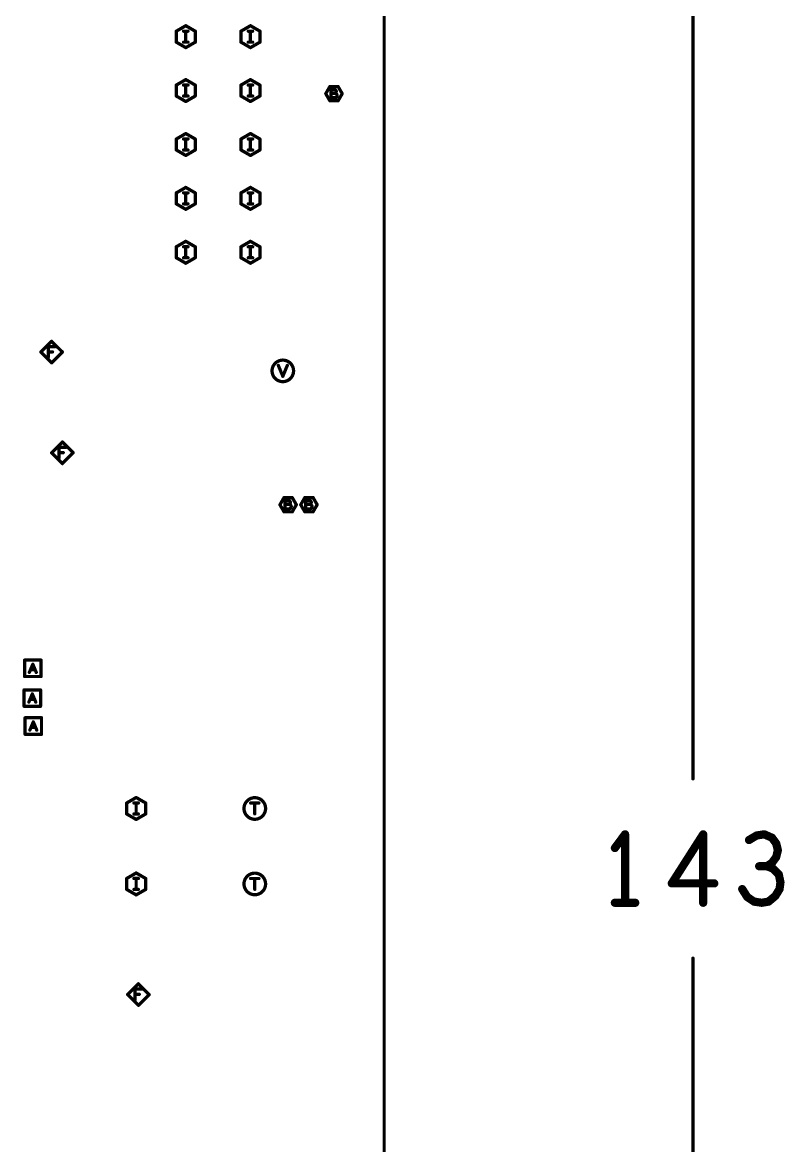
# Model space of a CAD drawing. Extents: x -14.2 to 19.9, y -5.2 to 16.9.
# Drawn here: x 3.867 to 5.259, y 1.986 to 4.037 of the extents above; entities that cross this region are included whole.
import ezdxf

# ---------------------------------------------------------------- set-up
doc = ezdxf.new("R2010")
doc.units = 0
doc.layers.get('0').update_dxf_attribs({"linetype": 'CONTINUOUS'})
doc.layers.add('FAB', color=2, linetype='CONTINUOUS')

# ---------------------------------------------------------------- blocks, each defined once
blk = doc.blocks.new('ROUND_1')
at = {"const_width": 0.003}
blk.add_lwpolyline([(-0.0015, 0, 1), (0.0015, 0, 1)], format="xyb", close=True, dxfattribs=at)
blk = doc.blocks.new('ROUND_105')
at = {"const_width": 0.0075}
blk.add_lwpolyline([(-0.00375, 0, 1), (0.00375, 0, 1)], format="xyb", close=True, dxfattribs=at)

msp = doc.modelspace()

# ---------------------------------------------------------------- linework, layer by layer
at = {"layer": 'FAB'}
for points, const_width in [([(4.5276, 0), (4.5276, 5.63)], 0.006), ([(5.0915, 2.6553), (5.0915, 5.63)], 0.006), ([(4.1481, 4.0206), (4.1654, 4.0306)], 0.006), ([(4.1481, 4.0006), (4.1481, 4.0206)], 0.006), ([(4.1614, 4.0206), (4.1694, 4.0206)], 0.006), ([(4.1654, 4.0306), (4.1827, 4.0206)], 0.006), ([(4.1654, 4.0206), (4.1654, 4.0006)], 0.006), ([(4.1827, 4.0206), (4.1827, 4.0006)], 0.006), ([(4.2662, 4.0206), (4.2835, 4.0306)], 0.006), ([(4.2662, 4.0006), (4.2662, 4.0206)], 0.006), ([(4.2795, 4.0206), (4.2875, 4.0206)], 0.006), ([(4.2835, 4.0306), (4.3008, 4.0206)], 0.006), ([(4.2835, 4.0206), (4.2835, 4.0006)], 0.006), ([(4.3008, 4.0206), (4.3008, 4.0006)], 0.006), ([(4.1654, 3.9906), (4.1481, 4.0006)], 0.006), ([(4.1614, 4.0006), (4.1694, 4.0006)], 0.006), ([(4.1827, 4.0006), (4.1654, 3.9906)], 0.006), ([(4.2835, 3.9906), (4.2662, 4.0006)], 0.006), ([(4.2795, 4.0006), (4.2875, 4.0006)], 0.006), ([(4.3008, 4.0006), (4.2835, 3.9906)], 0.006), ([(4.1481, 3.9222), (4.1654, 3.9322)], 0.006), ([(4.1481, 3.9022), (4.1481, 3.9222)], 0.006), ([(4.1614, 3.9222), (4.1694, 3.9222)], 0.006), ([(4.1654, 3.9322), (4.1827, 3.9222)], 0.006), ([(4.1654, 3.9222), (4.1654, 3.9022)], 0.006), ([(4.1827, 3.9222), (4.1827, 3.9022)], 0.006), ([(4.2662, 3.9222), (4.2835, 3.9322)], 0.006), ([(4.2662, 3.9022), (4.2662, 3.9222)], 0.006), ([(4.2795, 3.9222), (4.2875, 3.9222)], 0.006), ([(4.2835, 3.9322), (4.3008, 3.9222)], 0.006), ([(4.2835, 3.9222), (4.2835, 3.9022)], 0.006), ([(4.3008, 3.9222), (4.3008, 3.9022)], 0.006), ([(4.421, 3.9065), (4.4285, 3.9195)], 0.006), ([(4.4285, 3.9195), (4.4435, 3.9195)], 0.006), ([(4.4435, 3.9195), (4.451, 3.9065)], 0.006), ([(4.1654, 3.8922), (4.1481, 3.9022)], 0.006), ([(4.1614, 3.9022), (4.1694, 3.9022)], 0.006), ([(4.1827, 3.9022), (4.1654, 3.8922)], 0.006), ([(4.2835, 3.8922), (4.2662, 3.9022)], 0.006), ([(4.2795, 3.9022), (4.2875, 3.9022)], 0.006), ([(4.3008, 3.9022), (4.2835, 3.8922)], 0.006), ([(4.4285, 3.8935), (4.421, 3.9065)], 0.006), ([(4.437, 3.914), (4.4303, 3.914)], 0.006), ([(4.4303, 3.914), (4.4303, 3.899)], 0.006), ([(4.438, 3.907), (4.4303, 3.907)], 0.006), ([(4.4303, 3.899), (4.4385, 3.899)], 0.006), ([(4.4388, 3.9132), (4.437, 3.914)], 0.006), ([(4.438, 3.907), (4.439, 3.9077)], 0.006), ([(4.4397, 3.9065), (4.438, 3.907)], 0.006), ([(4.4385, 3.899), (4.4403, 3.9)], 0.006), ([(4.4397, 3.9122), (4.4388, 3.9132)], 0.006), ([(4.439, 3.9077), (4.4397, 3.909)], 0.006), ([(4.4403, 3.9108), (4.4397, 3.9122)], 0.006), ([(4.4397, 3.909), (4.4403, 3.9108)], 0.006), ([(4.4413, 3.905), (4.4397, 3.9065)], 0.006), ([(4.4403, 3.9), (4.4413, 3.9015)], 0.006), ([(4.4417, 3.9032), (4.4413, 3.905)], 0.006), ([(4.4413, 3.9015), (4.4417, 3.9032)], 0.006), ([(4.451, 3.9065), (4.4435, 3.8935)], 0.006), ([(4.4435, 3.8935), (4.4285, 3.8935)], 0.006), ([(4.1481, 3.8237), (4.1654, 3.8337)], 0.006), ([(4.1654, 3.8337), (4.1827, 3.8237)], 0.006), ([(4.2662, 3.8237), (4.2835, 3.8337)], 0.006), ([(4.2835, 3.8337), (4.3008, 3.8237)], 0.006), ([(4.1481, 3.8037), (4.1481, 3.8237)], 0.006), ([(4.1614, 3.8237), (4.1694, 3.8237)], 0.006), ([(4.1654, 3.8237), (4.1654, 3.8037)], 0.006), ([(4.1827, 3.8237), (4.1827, 3.8037)], 0.006), ([(4.2662, 3.8037), (4.2662, 3.8237)], 0.006), ([(4.2795, 3.8237), (4.2875, 3.8237)], 0.006), ([(4.2835, 3.8237), (4.2835, 3.8037)], 0.006), ([(4.3008, 3.8237), (4.3008, 3.8037)], 0.006), ([(4.1654, 3.7937), (4.1481, 3.8037)], 0.006), ([(4.1614, 3.8037), (4.1694, 3.8037)], 0.006), ([(4.1827, 3.8037), (4.1654, 3.7937)], 0.006), ([(4.2835, 3.7937), (4.2662, 3.8037)], 0.006), ([(4.2795, 3.8037), (4.2875, 3.8037)], 0.006), ([(4.3008, 3.8037), (4.2835, 3.7937)], 0.006), ([(4.1481, 3.7253), (4.1654, 3.7353)], 0.006), ([(4.1654, 3.7353), (4.1827, 3.7253)], 0.006), ([(4.2662, 3.7253), (4.2835, 3.7353)], 0.006), ([(4.2835, 3.7353), (4.3008, 3.7253)], 0.006), ([(4.1481, 3.7053), (4.1481, 3.7253)], 0.006), ([(4.1614, 3.7253), (4.1694, 3.7253)], 0.006), ([(4.1654, 3.7253), (4.1654, 3.7053)], 0.006), ([(4.1827, 3.7253), (4.1827, 3.7053)], 0.006), ([(4.2662, 3.7053), (4.2662, 3.7253)], 0.006), ([(4.2795, 3.7253), (4.2875, 3.7253)], 0.006), ([(4.2835, 3.7253), (4.2835, 3.7053)], 0.006), ([(4.3008, 3.7253), (4.3008, 3.7053)], 0.006), ([(4.1654, 3.6953), (4.1481, 3.7053)], 0.006), ([(4.1614, 3.7053), (4.1694, 3.7053)], 0.006), ([(4.1827, 3.7053), (4.1654, 3.6953)], 0.006), ([(4.2835, 3.6953), (4.2662, 3.7053)], 0.006), ([(4.2795, 3.7053), (4.2875, 3.7053)], 0.006), ([(4.3008, 3.7053), (4.2835, 3.6953)], 0.006), ([(4.1481, 3.6269), (4.1654, 3.6369)], 0.006), ([(4.1654, 3.6369), (4.1827, 3.6269)], 0.006), ([(4.2662, 3.6269), (4.2835, 3.6369)], 0.006), ([(4.2835, 3.6369), (4.3008, 3.6269)], 0.006), ([(4.1481, 3.6069), (4.1481, 3.6269)], 0.006), ([(4.1654, 3.5969), (4.1481, 3.6069)], 0.006), ([(4.1614, 3.6269), (4.1694, 3.6269)], 0.006), ([(4.1614, 3.6069), (4.1694, 3.6069)], 0.006), ([(4.1654, 3.6269), (4.1654, 3.6069)], 0.006), ([(4.1827, 3.6069), (4.1654, 3.5969)], 0.006), ([(4.1827, 3.6269), (4.1827, 3.6069)], 0.006), ([(4.2662, 3.6069), (4.2662, 3.6269)], 0.006), ([(4.2835, 3.5969), (4.2662, 3.6069)], 0.006), ([(4.2795, 3.6269), (4.2875, 3.6269)], 0.006), ([(4.2795, 3.6069), (4.2875, 3.6069)], 0.006), ([(4.2835, 3.6269), (4.2835, 3.6069)], 0.006), ([(4.3008, 3.6069), (4.2835, 3.5969)], 0.006), ([(4.3008, 3.6269), (4.3008, 3.6069)], 0.006), ([(3.9007, 3.4347), (3.9204, 3.4543)], 0.006), ([(3.9142, 3.4248), (3.9142, 3.4445)], 0.006), ([(3.9142, 3.4445), (3.9266, 3.4445)], 0.006), ([(3.9204, 3.4543), (3.9401, 3.4347)], 0.006), ([(3.9204, 3.415), (3.9007, 3.4347)], 0.006), ([(3.9221, 3.435), (3.9142, 3.435)], 0.006), ([(3.9401, 3.4347), (3.9204, 3.415)], 0.006), ([(4.3344, 3.4102), (4.3426, 3.3905)], 0.006), ([(4.3426, 3.3905), (4.3508, 3.4102)], 0.006), ([(3.9204, 3.2507), (3.9401, 3.2704)], 0.006), ([(3.9339, 3.2409), (3.9339, 3.2606)], 0.006), ([(3.9339, 3.2606), (3.9463, 3.2606)], 0.006), ([(3.9401, 3.2704), (3.9598, 3.2507)], 0.006), ([(3.9401, 3.231), (3.9204, 3.2507)], 0.006), ([(3.9417, 3.251), (3.9339, 3.251)], 0.006), ([(3.9598, 3.2507), (3.9401, 3.231)], 0.006), ([(4.3373, 3.1559), (4.3448, 3.1689)], 0.006), ([(4.3448, 3.1429), (4.3373, 3.1559)], 0.006), ([(4.3448, 3.1689), (4.3598, 3.1689)], 0.006), ([(4.3533, 3.1634), (4.3465, 3.1634)], 0.006), ([(4.3465, 3.1634), (4.3465, 3.1484)], 0.006), ([(4.3543, 3.1564), (4.3465, 3.1564)], 0.006), ([(4.3551, 3.1627), (4.3533, 3.1634)], 0.006), ([(4.3543, 3.1564), (4.3553, 3.1572)], 0.006), ([(4.356, 3.1559), (4.3543, 3.1564)], 0.006), ([(4.356, 3.1617), (4.3551, 3.1627)], 0.006), ([(4.3553, 3.1572), (4.356, 3.1584)], 0.006), ([(4.3566, 3.1602), (4.356, 3.1617)], 0.006), ([(4.356, 3.1584), (4.3566, 3.1602)], 0.006), ([(4.3575, 3.1544), (4.356, 3.1559)], 0.006), ([(4.3598, 3.1689), (4.3673, 3.1559)], 0.006), ([(4.3673, 3.1559), (4.3598, 3.1429)], 0.006), ([(4.3753, 3.1559), (4.3828, 3.1689)], 0.006), ([(4.3828, 3.1429), (4.3753, 3.1559)], 0.006), ([(4.3828, 3.1689), (4.3978, 3.1689)], 0.006), ([(4.3913, 3.1634), (4.3845, 3.1634)], 0.006), ([(4.3845, 3.1634), (4.3845, 3.1484)], 0.006), ([(4.3923, 3.1564), (4.3845, 3.1564)], 0.006), ([(4.3931, 3.1627), (4.3913, 3.1634)], 0.006), ([(4.3923, 3.1564), (4.3933, 3.1572)], 0.006), ([(4.394, 3.1559), (4.3923, 3.1564)], 0.006), ([(4.394, 3.1617), (4.3931, 3.1627)], 0.006), ([(4.3933, 3.1572), (4.394, 3.1584)], 0.006), ([(4.3946, 3.1602), (4.394, 3.1617)], 0.006), ([(4.394, 3.1584), (4.3946, 3.1602)], 0.006), ([(4.3956, 3.1544), (4.394, 3.1559)], 0.006), ([(4.3978, 3.1689), (4.4053, 3.1559)], 0.006), ([(4.4053, 3.1559), (4.3978, 3.1429)], 0.006), ([(4.3598, 3.1429), (4.3448, 3.1429)], 0.006), ([(4.3465, 3.1484), (4.3548, 3.1484)], 0.006), ([(4.3548, 3.1484), (4.3566, 3.1494)], 0.006), ([(4.3566, 3.1494), (4.3575, 3.1509)], 0.006), ([(4.358, 3.1527), (4.3575, 3.1544)], 0.006), ([(4.3575, 3.1509), (4.358, 3.1527)], 0.006), ([(4.3978, 3.1429), (4.3828, 3.1429)], 0.006), ([(4.3845, 3.1484), (4.3928, 3.1484)], 0.006), ([(4.3928, 3.1484), (4.3946, 3.1494)], 0.006), ([(4.3946, 3.1494), (4.3956, 3.1509)], 0.006), ([(4.396, 3.1527), (4.3956, 3.1544)], 0.006), ([(4.3956, 3.1509), (4.396, 3.1527)], 0.006), ([(3.8711, 2.8422), (3.8711, 2.8721)], 0.006), ([(3.8711, 2.8721), (3.9011, 2.8721)], 0.006), ([(3.9011, 2.8721), (3.9011, 2.8422)], 0.006), ([(3.8798, 2.8497), (3.8861, 2.8647)], 0.006), ([(3.8901, 2.8549), (3.8821, 2.8549)], 0.006), ([(3.8861, 2.8647), (3.8924, 2.8497)], 0.006), ([(3.9011, 2.8422), (3.8711, 2.8422)], 0.006), ([(3.8702, 2.7879), (3.8702, 2.8178)], 0.006), ([(3.8702, 2.8178), (3.9002, 2.8178)], 0.006), ([(3.8789, 2.7954), (3.8852, 2.8104)], 0.006), ([(3.8852, 2.8104), (3.8915, 2.7954)], 0.006), ([(3.9002, 2.8178), (3.9002, 2.7879)], 0.006), ([(3.9002, 2.7879), (3.8702, 2.7879)], 0.006), ([(3.8892, 2.8006), (3.8812, 2.8006)], 0.006), ([(3.872, 2.7367), (3.872, 2.7668)], 0.006), ([(3.872, 2.7668), (3.902, 2.7668)], 0.006), ([(3.902, 2.7668), (3.902, 2.7367)], 0.006), ([(3.8807, 2.7443), (3.887, 2.7593)], 0.006), ([(3.891, 2.7495), (3.883, 2.7495)], 0.006), ([(3.887, 2.7593), (3.8933, 2.7443)], 0.006), ([(3.902, 2.7367), (3.872, 2.7367)], 0.006), ([(4.0575, 2.6112), (4.0748, 2.6212)], 0.006), ([(4.0575, 2.5912), (4.0575, 2.6112)], 0.006), ([(4.0708, 2.6112), (4.0788, 2.6112)], 0.006), ([(4.0748, 2.6212), (4.0922, 2.6112)], 0.006), ([(4.0748, 2.6112), (4.0748, 2.5912)], 0.006), ([(4.0922, 2.6112), (4.0922, 2.5912)], 0.006), ([(4.2838, 2.6111), (4.2989, 2.6111)], 0.006), ([(4.2914, 2.6111), (4.2914, 2.5914)], 0.006), ([(4.0748, 2.5812), (4.0575, 2.5912)], 0.006), ([(4.0708, 2.5912), (4.0788, 2.5912)], 0.006), ([(4.0922, 2.5912), (4.0748, 2.5812)], 0.006), ([(4.9675, 2.554), (4.9489, 2.529)], 0.015), ([(4.9675, 2.429), (4.9675, 2.554)], 0.015), ([(5.1101, 2.554), (5.0528, 2.4644)], 0.015), ([(5.1101, 2.429), (5.1101, 2.554)], 0.015), ([(5.2078, 2.5519), (5.1938, 2.5436)], 0.015), ([(5.2217, 2.554), (5.2078, 2.5519)], 0.015), ([(5.2357, 2.5478), (5.2217, 2.554)], 0.015), ([(5.2434, 2.5374), (5.2357, 2.5478)], 0.015), ([(5.2465, 2.5249), (5.2434, 2.5374)], 0.015), ([(5.2434, 2.5124), (5.2465, 2.5249)], 0.015), ([(5.2264, 2.4957), (5.2124, 2.4957)], 0.015), ([(5.2264, 2.4957), (5.2357, 2.5019)], 0.015), ([(5.2372, 2.4915), (5.2264, 2.4957)], 0.015), ([(5.2357, 2.5019), (5.2434, 2.5124)], 0.015), ([(4.0575, 2.4734), (4.0748, 2.4834)], 0.006), ([(4.0748, 2.4834), (4.0922, 2.4734)], 0.006), ([(5.2481, 2.4811), (5.2372, 2.4915)], 0.015), ([(5.2512, 2.4665), (5.2481, 2.4811)], 0.015), ([(4.0575, 2.4534), (4.0575, 2.4734)], 0.006), ([(4.0708, 2.4734), (4.0788, 2.4734)], 0.006), ([(4.0748, 2.4734), (4.0748, 2.4534)], 0.006), ([(4.0922, 2.4734), (4.0922, 2.4534)], 0.006), ([(4.2838, 2.4733), (4.2989, 2.4733)], 0.006), ([(4.2914, 2.4733), (4.2914, 2.4536)], 0.006), ([(5.0528, 2.4644), (5.1303, 2.4644)], 0.015), ([(5.1814, 2.454), (5.1907, 2.4394)], 0.015), ([(5.2419, 2.4415), (5.2496, 2.454)], 0.015), ([(5.2496, 2.454), (5.2512, 2.4665)], 0.015), ([(4.0748, 2.4434), (4.0575, 2.4534)], 0.006), ([(4.0708, 2.4534), (4.0788, 2.4534)], 0.006), ([(4.0922, 2.4534), (4.0748, 2.4434)], 0.006), ([(5.1907, 2.4394), (5.2031, 2.4311)], 0.015), ([(5.2295, 2.4311), (5.2419, 2.4415)], 0.015), ([(4.9489, 2.429), (4.9861, 2.429)], 0.015), ([(5.2031, 2.4311), (5.2171, 2.429)], 0.015), ([(5.2171, 2.429), (5.2295, 2.4311)], 0.015), ([(5.0915, 2.3278), (5.0915, 0)], 0.006), ([(4.0592, 2.2614), (4.0789, 2.2811)], 0.006), ([(4.0789, 2.2811), (4.0986, 2.2614)], 0.006), ([(4.0789, 2.2418), (4.0592, 2.2614)], 0.006), ([(4.0727, 2.2516), (4.0727, 2.2713)], 0.006), ([(4.0727, 2.2713), (4.0852, 2.2713)], 0.006), ([(4.0806, 2.2618), (4.0727, 2.2618)], 0.006), ([(4.0986, 2.2614), (4.0789, 2.2418)], 0.006)]:
    msp.add_lwpolyline(points, dxfattribs=dict(at, const_width=const_width))
at = {"layer": 'FAB', "const_width": 0.006}
for points in [[(4.3229, 3.4003, 1), (4.3622, 3.4003, 1)], [(4.2717, 2.6012, 1), (4.3111, 2.6012, 1)], [(4.2717, 2.4634, 1), (4.3111, 2.4634, 1)]]:
    msp.add_lwpolyline(points, format="xyb", close=True, dxfattribs=at)

# ---------------------------------------------------------------- block references
at = {"layer": 'FAB'}
for name, p in [('ROUND_1', (4.1481, 4.0206)), ('ROUND_1', (4.1481, 4.0206)), ('ROUND_1', (4.1614, 4.0206)), ('ROUND_1', (4.1654, 4.0306)), ('ROUND_1', (4.1654, 4.0306)), ('ROUND_1', (4.1654, 4.0206)), ('ROUND_1', (4.1694, 4.0206)), ('ROUND_1', (4.1827, 4.0206)), ('ROUND_1', (4.1827, 4.0206)), ('ROUND_1', (4.2662, 4.0206)), ('ROUND_1', (4.2662, 4.0206)), ('ROUND_1', (4.2795, 4.0206)), ('ROUND_1', (4.2835, 4.0306)), ('ROUND_1', (4.2835, 4.0306)), ('ROUND_1', (4.2835, 4.0206)), ('ROUND_1', (4.2875, 4.0206)), ('ROUND_1', (4.3008, 4.0206)), ('ROUND_1', (4.3008, 4.0206)), ('ROUND_1', (4.1481, 4.0006)), ('ROUND_1', (4.1481, 4.0006)), ('ROUND_1', (4.1614, 4.0006)), ('ROUND_1', (4.1654, 4.0006)), ('ROUND_1', (4.1694, 4.0006)), ('ROUND_1', (4.1827, 4.0006)), ('ROUND_1', (4.1827, 4.0006)), ('ROUND_1', (4.2662, 4.0006)), ('ROUND_1', (4.2662, 4.0006)), ('ROUND_1', (4.2795, 4.0006)), ('ROUND_1', (4.2835, 4.0006)), ('ROUND_1', (4.2875, 4.0006)), ('ROUND_1', (4.3008, 4.0006)), ('ROUND_1', (4.3008, 4.0006)), ('ROUND_1', (4.1654, 3.9906)), ('ROUND_1', (4.1654, 3.9906)), ('ROUND_1', (4.2835, 3.9906)), ('ROUND_1', (4.2835, 3.9906)), ('ROUND_1', (4.1481, 3.9222)), ('ROUND_1', (4.1481, 3.9222)), ('ROUND_1', (4.1614, 3.9222)), ('ROUND_1', (4.1654, 3.9322)), ('ROUND_1', (4.1654, 3.9322)), ('ROUND_1', (4.1654, 3.9222)), ('ROUND_1', (4.1694, 3.9222)), ('ROUND_1', (4.1827, 3.9222)), ('ROUND_1', (4.1827, 3.9222)), ('ROUND_1', (4.2662, 3.9222)), ('ROUND_1', (4.2662, 3.9222)), ('ROUND_1', (4.2795, 3.9222)), ('ROUND_1', (4.2835, 3.9322)), ('ROUND_1', (4.2835, 3.9322)), ('ROUND_1', (4.2835, 3.9222)), ('ROUND_1', (4.2875, 3.9222)), ('ROUND_1', (4.3008, 3.9222)), ('ROUND_1', (4.3008, 3.9222)), ('ROUND_1', (4.4285, 3.9195)), ('ROUND_1', (4.4285, 3.9195)), ('ROUND_1', (4.4435, 3.9195)), ('ROUND_1', (4.4435, 3.9195)), ('ROUND_1', (4.1481, 3.9022)), ('ROUND_1', (4.1481, 3.9022)), ('ROUND_1', (4.1614, 3.9022)), ('ROUND_1', (4.1654, 3.9022)), ('ROUND_1', (4.1694, 3.9022)), ('ROUND_1', (4.1827, 3.9022)), ('ROUND_1', (4.1827, 3.9022)), ('ROUND_1', (4.2662, 3.9022)), ('ROUND_1', (4.2662, 3.9022)), ('ROUND_1', (4.2795, 3.9022)), ('ROUND_1', (4.2835, 3.9022)), ('ROUND_1', (4.2875, 3.9022)), ('ROUND_1', (4.3008, 3.9022)), ('ROUND_1', (4.3008, 3.9022)), ('ROUND_1', (4.421, 3.9065)), ('ROUND_1', (4.421, 3.9065)), ('ROUND_1', (4.4303, 3.914)), ('ROUND_1', (4.4303, 3.914)), ('ROUND_1', (4.4303, 3.907)), ('ROUND_1', (4.4303, 3.899)), ('ROUND_1', (4.4303, 3.899)), ('ROUND_1', (4.437, 3.914)), ('ROUND_1', (4.437, 3.914)), ('ROUND_1', (4.438, 3.907)), ('ROUND_1', (4.438, 3.907)), ('ROUND_1', (4.438, 3.907)), ('ROUND_1', (4.4385, 3.899)), ('ROUND_1', (4.4385, 3.899)), ('ROUND_1', (4.4388, 3.9132)), ('ROUND_1', (4.4388, 3.9132)), ('ROUND_1', (4.439, 3.9077)), ('ROUND_1', (4.439, 3.9077)), ('ROUND_1', (4.4397, 3.9122)), ('ROUND_1', (4.4397, 3.9122)), ('ROUND_1', (4.4397, 3.909)), ('ROUND_1', (4.4397, 3.909)), ('ROUND_1', (4.4397, 3.9065)), ('ROUND_1', (4.4397, 3.9065)), ('ROUND_1', (4.4403, 3.9108)), ('ROUND_1', (4.4403, 3.9108)), ('ROUND_1', (4.4403, 3.9)), ('ROUND_1', (4.4403, 3.9)), ('ROUND_1', (4.4413, 3.905)), ('ROUND_1', (4.4413, 3.905)), ('ROUND_1', (4.4413, 3.9015)), ('ROUND_1', (4.4413, 3.9015)), ('ROUND_1', (4.4417, 3.9032)), ('ROUND_1', (4.4417, 3.9032)), ('ROUND_1', (4.451, 3.9065)), ('ROUND_1', (4.451, 3.9065)), ('ROUND_1', (4.1654, 3.8922)), ('ROUND_1', (4.1654, 3.8922)), ('ROUND_1', (4.2835, 3.8922)), ('ROUND_1', (4.2835, 3.8922)), ('ROUND_1', (4.4285, 3.8935)), ('ROUND_1', (4.4285, 3.8935)), ('ROUND_1', (4.4435, 3.8935)), ('ROUND_1', (4.4435, 3.8935)), ('ROUND_1', (4.1654, 3.8337)), ('ROUND_1', (4.1654, 3.8337)), ('ROUND_1', (4.2835, 3.8337)), ('ROUND_1', (4.2835, 3.8337)), ('ROUND_1', (4.1481, 3.8237)), ('ROUND_1', (4.1481, 3.8237)), ('ROUND_1', (4.1614, 3.8237)), ('ROUND_1', (4.1654, 3.8237)), ('ROUND_1', (4.1694, 3.8237)), ('ROUND_1', (4.1827, 3.8237)), ('ROUND_1', (4.1827, 3.8237)), ('ROUND_1', (4.2662, 3.8237)), ('ROUND_1', (4.2662, 3.8237)), ('ROUND_1', (4.2795, 3.8237)), ('ROUND_1', (4.2835, 3.8237)), ('ROUND_1', (4.2875, 3.8237)), ('ROUND_1', (4.3008, 3.8237)), ('ROUND_1', (4.3008, 3.8237)), ('ROUND_1', (4.1481, 3.8037)), ('ROUND_1', (4.1481, 3.8037)), ('ROUND_1', (4.1614, 3.8037)), ('ROUND_1', (4.1654, 3.8037)), ('ROUND_1', (4.1654, 3.7937)), ('ROUND_1', (4.1654, 3.7937)), ('ROUND_1', (4.1694, 3.8037)), ('ROUND_1', (4.1827, 3.8037)), ('ROUND_1', (4.1827, 3.8037)), ('ROUND_1', (4.2662, 3.8037)), ('ROUND_1', (4.2662, 3.8037)), ('ROUND_1', (4.2795, 3.8037)), ('ROUND_1', (4.2835, 3.8037)), ('ROUND_1', (4.2835, 3.7937)), ('ROUND_1', (4.2835, 3.7937)), ('ROUND_1', (4.2875, 3.8037)), ('ROUND_1', (4.3008, 3.8037)), ('ROUND_1', (4.3008, 3.8037)), ('ROUND_1', (4.1654, 3.7353)), ('ROUND_1', (4.1654, 3.7353)), ('ROUND_1', (4.2835, 3.7353)), ('ROUND_1', (4.2835, 3.7353)), ('ROUND_1', (4.1481, 3.7253)), ('ROUND_1', (4.1481, 3.7253)), ('ROUND_1', (4.1614, 3.7253)), ('ROUND_1', (4.1654, 3.7253)), ('ROUND_1', (4.1694, 3.7253)), ('ROUND_1', (4.1827, 3.7253)), ('ROUND_1', (4.1827, 3.7253)), ('ROUND_1', (4.2662, 3.7253)), ('ROUND_1', (4.2662, 3.7253)), ('ROUND_1', (4.2795, 3.7253)), ('ROUND_1', (4.2835, 3.7253)), ('ROUND_1', (4.2875, 3.7253)), ('ROUND_1', (4.3008, 3.7253)), ('ROUND_1', (4.3008, 3.7253)), ('ROUND_1', (4.1481, 3.7053)), ('ROUND_1', (4.1481, 3.7053)), ('ROUND_1', (4.1614, 3.7053)), ('ROUND_1', (4.1654, 3.7053)), ('ROUND_1', (4.1654, 3.6953)), ('ROUND_1', (4.1654, 3.6953)), ('ROUND_1', (4.1694, 3.7053)), ('ROUND_1', (4.1827, 3.7053)), ('ROUND_1', (4.1827, 3.7053)), ('ROUND_1', (4.2662, 3.7053)), ('ROUND_1', (4.2662, 3.7053)), ('ROUND_1', (4.2795, 3.7053)), ('ROUND_1', (4.2835, 3.7053)), ('ROUND_1', (4.2835, 3.6953)), ('ROUND_1', (4.2835, 3.6953)), ('ROUND_1', (4.2875, 3.7053)), ('ROUND_1', (4.3008, 3.7053)), ('ROUND_1', (4.3008, 3.7053)), ('ROUND_1', (4.1654, 3.6369)), ('ROUND_1', (4.1654, 3.6369)), ('ROUND_1', (4.2835, 3.6369)), ('ROUND_1', (4.2835, 3.6369)), ('ROUND_1', (4.1481, 3.6269)), ('ROUND_1', (4.1481, 3.6269)), ('ROUND_1', (4.1481, 3.6069)), ('ROUND_1', (4.1481, 3.6069)), ('ROUND_1', (4.1614, 3.6269)), ('ROUND_1', (4.1614, 3.6069)), ('ROUND_1', (4.1654, 3.6269)), ('ROUND_1', (4.1654, 3.6069)), ('ROUND_1', (4.1694, 3.6269)), ('ROUND_1', (4.1694, 3.6069)), ('ROUND_1', (4.1827, 3.6269)), ('ROUND_1', (4.1827, 3.6269)), ('ROUND_1', (4.1827, 3.6069)), ('ROUND_1', (4.1827, 3.6069)), ('ROUND_1', (4.2662, 3.6269)), ('ROUND_1', (4.2662, 3.6269)), ('ROUND_1', (4.2662, 3.6069)), ('ROUND_1', (4.2662, 3.6069)), ('ROUND_1', (4.2795, 3.6269)), ('ROUND_1', (4.2795, 3.6069)), ('ROUND_1', (4.2835, 3.6269)), ('ROUND_1', (4.2835, 3.6069)), ('ROUND_1', (4.2875, 3.6269)), ('ROUND_1', (4.2875, 3.6069)), ('ROUND_1', (4.3008, 3.6269)), ('ROUND_1', (4.3008, 3.6269)), ('ROUND_1', (4.3008, 3.6069)), ('ROUND_1', (4.3008, 3.6069)), ('ROUND_1', (4.1654, 3.5969)), ('ROUND_1', (4.1654, 3.5969)), ('ROUND_1', (4.2835, 3.5969)), ('ROUND_1', (4.2835, 3.5969)), ('ROUND_1', (3.9142, 3.4445)), ('ROUND_1', (3.9142, 3.4445)), ('ROUND_1', (3.9204, 3.4543)), ('ROUND_1', (3.9204, 3.4543)), ('ROUND_1', (3.9266, 3.4445)), ('ROUND_1', (3.9007, 3.4347)), ('ROUND_1', (3.9007, 3.4347)), ('ROUND_1', (3.9142, 3.435)), ('ROUND_1', (3.9142, 3.4248)), ('ROUND_1', (3.9221, 3.435)), ('ROUND_1', (3.9401, 3.4347)), ('ROUND_1', (3.9401, 3.4347)), ('ROUND_1', (3.9204, 3.415)), ('ROUND_1', (3.9204, 3.415)), ('ROUND_1', (4.3344, 3.4102)), ('ROUND_1', (4.3508, 3.4102)), ('ROUND_1', (4.3426, 3.3905)), ('ROUND_1', (4.3426, 3.3905)), ('ROUND_1', (3.9339, 3.2606)), ('ROUND_1', (3.9339, 3.2606)), ('ROUND_1', (3.9401, 3.2704)), ('ROUND_1', (3.9401, 3.2704)), ('ROUND_1', (3.9463, 3.2606)), ('ROUND_1', (3.9204, 3.2507)), ('ROUND_1', (3.9204, 3.2507)), ('ROUND_1', (3.9339, 3.251)), ('ROUND_1', (3.9339, 3.2409)), ('ROUND_1', (3.9417, 3.251)), ('ROUND_1', (3.9598, 3.2507)), ('ROUND_1', (3.9598, 3.2507)), ('ROUND_1', (3.9401, 3.231)), ('ROUND_1', (3.9401, 3.231)), ('ROUND_1', (4.3373, 3.1559)), ('ROUND_1', (4.3373, 3.1559)), ('ROUND_1', (4.3448, 3.1689)), ('ROUND_1', (4.3448, 3.1689)), ('ROUND_1', (4.3465, 3.1634)), ('ROUND_1', (4.3465, 3.1634)), ('ROUND_1', (4.3465, 3.1564)), ('ROUND_1', (4.3533, 3.1634)), ('ROUND_1', (4.3533, 3.1634)), ('ROUND_1', (4.3543, 3.1564)), ('ROUND_1', (4.3543, 3.1564)), ('ROUND_1', (4.3543, 3.1564)), ('ROUND_1', (4.3551, 3.1627)), ('ROUND_1', (4.3551, 3.1627)), ('ROUND_1', (4.3553, 3.1572)), ('ROUND_1', (4.3553, 3.1572)), ('ROUND_1', (4.356, 3.1617)), ('ROUND_1', (4.356, 3.1617)), ('ROUND_1', (4.356, 3.1584)), ('ROUND_1', (4.356, 3.1584)), ('ROUND_1', (4.356, 3.1559)), ('ROUND_1', (4.356, 3.1559)), ('ROUND_1', (4.3566, 3.1602)), ('ROUND_1', (4.3566, 3.1602)), ('ROUND_1', (4.3598, 3.1689)), ('ROUND_1', (4.3598, 3.1689)), ('ROUND_1', (4.3673, 3.1559)), ('ROUND_1', (4.3673, 3.1559)), ('ROUND_1', (4.3753, 3.1559)), ('ROUND_1', (4.3753, 3.1559)), ('ROUND_1', (4.3828, 3.1689)), ('ROUND_1', (4.3828, 3.1689)), ('ROUND_1', (4.3845, 3.1634)), ('ROUND_1', (4.3845, 3.1634)), ('ROUND_1', (4.3845, 3.1564)), ('ROUND_1', (4.3913, 3.1634)), ('ROUND_1', (4.3913, 3.1634)), ('ROUND_1', (4.3923, 3.1564)), ('ROUND_1', (4.3923, 3.1564)), ('ROUND_1', (4.3923, 3.1564)), ('ROUND_1', (4.3931, 3.1627)), ('ROUND_1', (4.3931, 3.1627)), ('ROUND_1', (4.3933, 3.1572)), ('ROUND_1', (4.3933, 3.1572)), ('ROUND_1', (4.394, 3.1617)), ('ROUND_1', (4.394, 3.1617)), ('ROUND_1', (4.394, 3.1584)), ('ROUND_1', (4.394, 3.1584)), ('ROUND_1', (4.394, 3.1559)), ('ROUND_1', (4.394, 3.1559)), ('ROUND_1', (4.3946, 3.1602)), ('ROUND_1', (4.3946, 3.1602)), ('ROUND_1', (4.3978, 3.1689)), ('ROUND_1', (4.3978, 3.1689)), ('ROUND_1', (4.4053, 3.1559)), ('ROUND_1', (4.4053, 3.1559)), ('ROUND_1', (4.3448, 3.1429)), ('ROUND_1', (4.3448, 3.1429)), ('ROUND_1', (4.3465, 3.1484)), ('ROUND_1', (4.3465, 3.1484)), ('ROUND_1', (4.3548, 3.1484)), ('ROUND_1', (4.3548, 3.1484)), ('ROUND_1', (4.3566, 3.1494)), ('ROUND_1', (4.3566, 3.1494)), ('ROUND_1', (4.3575, 3.1544)), ('ROUND_1', (4.3575, 3.1544)), ('ROUND_1', (4.3575, 3.1509)), ('ROUND_1', (4.3575, 3.1509)), ('ROUND_1', (4.358, 3.1527)), ('ROUND_1', (4.358, 3.1527)), ('ROUND_1', (4.3598, 3.1429)), ('ROUND_1', (4.3598, 3.1429)), ('ROUND_1', (4.3828, 3.1429)), ('ROUND_1', (4.3828, 3.1429)), ('ROUND_1', (4.3845, 3.1484)), ('ROUND_1', (4.3845, 3.1484)), ('ROUND_1', (4.3928, 3.1484)), ('ROUND_1', (4.3928, 3.1484)), ('ROUND_1', (4.3946, 3.1494)), ('ROUND_1', (4.3946, 3.1494)), ('ROUND_1', (4.3956, 3.1544)), ('ROUND_1', (4.3956, 3.1544)), ('ROUND_1', (4.3956, 3.1509)), ('ROUND_1', (4.3956, 3.1509)), ('ROUND_1', (4.396, 3.1527)), ('ROUND_1', (4.396, 3.1527)), ('ROUND_1', (4.3978, 3.1429)), ('ROUND_1', (4.3978, 3.1429)), ('ROUND_1', (3.8711, 2.8721)), ('ROUND_1', (3.8711, 2.8721)), ('ROUND_1', (3.9011, 2.8721)), ('ROUND_1', (3.9011, 2.8721)), ('ROUND_1', (3.8798, 2.8497)), ('ROUND_1', (3.8821, 2.8549)), ('ROUND_1', (3.8861, 2.8647)), ('ROUND_1', (3.8861, 2.8647)), ('ROUND_1', (3.8901, 2.8549)), ('ROUND_1', (3.8924, 2.8497)), ('ROUND_1', (3.8711, 2.8422)), ('ROUND_1', (3.8711, 2.8422)), ('ROUND_1', (3.9011, 2.8422)), ('ROUND_1', (3.9011, 2.8422)), ('ROUND_1', (3.8702, 2.8178)), ('ROUND_1', (3.8702, 2.8178)), ('ROUND_1', (3.8852, 2.8104)), ('ROUND_1', (3.8852, 2.8104)), ('ROUND_1', (3.9002, 2.8178)), ('ROUND_1', (3.9002, 2.8178)), ('ROUND_1', (3.8702, 2.7879)), ('ROUND_1', (3.8702, 2.7879)), ('ROUND_1', (3.8789, 2.7954)), ('ROUND_1', (3.8812, 2.8006)), ('ROUND_1', (3.8892, 2.8006)), ('ROUND_1', (3.8915, 2.7954)), ('ROUND_1', (3.9002, 2.7879)), ('ROUND_1', (3.9002, 2.7879)), ('ROUND_1', (3.872, 2.7668)), ('ROUND_1', (3.872, 2.7668)), ('ROUND_1', (3.902, 2.7668)), ('ROUND_1', (3.902, 2.7668)), ('ROUND_1', (3.883, 2.7495)), ('ROUND_1', (3.887, 2.7593)), ('ROUND_1', (3.887, 2.7593)), ('ROUND_1', (3.891, 2.7495)), ('ROUND_1', (3.872, 2.7367)), ('ROUND_1', (3.872, 2.7367)), ('ROUND_1', (3.8807, 2.7443)), ('ROUND_1', (3.8933, 2.7443)), ('ROUND_1', (3.902, 2.7367)), ('ROUND_1', (3.902, 2.7367)), ('ROUND_1', (5.0915, 2.6553)), ('ROUND_1', (4.0575, 2.6112)), ('ROUND_1', (4.0575, 2.6112)), ('ROUND_1', (4.0708, 2.6112)), ('ROUND_1', (4.0748, 2.6212)), ('ROUND_1', (4.0748, 2.6212)), ('ROUND_1', (4.0748, 2.6112)), ('ROUND_1', (4.0788, 2.6112)), ('ROUND_1', (4.0922, 2.6112)), ('ROUND_1', (4.0922, 2.6112)), ('ROUND_1', (4.2838, 2.6111)), ('ROUND_1', (4.2914, 2.6111)), ('ROUND_1', (4.2989, 2.6111)), ('ROUND_1', (4.0575, 2.5912)), ('ROUND_1', (4.0575, 2.5912)), ('ROUND_1', (4.0708, 2.5912)), ('ROUND_1', (4.0748, 2.5912)), ('ROUND_1', (4.0748, 2.5812)), ('ROUND_1', (4.0748, 2.5812)), ('ROUND_1', (4.0788, 2.5912)), ('ROUND_1', (4.0922, 2.5912)), ('ROUND_1', (4.0922, 2.5912)), ('ROUND_1', (4.2914, 2.5914)), ('ROUND_105', (4.9675, 2.554)), ('ROUND_105', (4.9675, 2.554)), ('ROUND_105', (5.1101, 2.554)), ('ROUND_105', (5.1101, 2.554)), ('ROUND_105', (5.1938, 2.5436)), ('ROUND_105', (5.2078, 2.5519)), ('ROUND_105', (5.2078, 2.5519)), ('ROUND_105', (5.2217, 2.554)), ('ROUND_105', (5.2217, 2.554)), ('ROUND_105', (5.2357, 2.5478)), ('ROUND_105', (5.2357, 2.5478)), ('ROUND_105', (5.2434, 2.5374)), ('ROUND_105', (5.2434, 2.5374)), ('ROUND_105', (4.9489, 2.529)), ('ROUND_105', (5.2465, 2.5249)), ('ROUND_105', (5.2465, 2.5249)), ('ROUND_105', (5.2124, 2.4957)), ('ROUND_105', (5.2264, 2.4957)), ('ROUND_105', (5.2264, 2.4957)), ('ROUND_105', (5.2264, 2.4957)), ('ROUND_105', (5.2357, 2.5019)), ('ROUND_105', (5.2357, 2.5019)), ('ROUND_105', (5.2434, 2.5124)), ('ROUND_105', (5.2434, 2.5124)), ('ROUND_1', (4.0748, 2.4834)), ('ROUND_1', (4.0748, 2.4834)), ('ROUND_105', (5.2372, 2.4915)), ('ROUND_105', (5.2372, 2.4915)), ('ROUND_105', (5.2481, 2.4811)), ('ROUND_105', (5.2481, 2.4811)), ('ROUND_1', (4.0575, 2.4734)), ('ROUND_1', (4.0575, 2.4734)), ('ROUND_1', (4.0708, 2.4734)), ('ROUND_1', (4.0748, 2.4734)), ('ROUND_1', (4.0788, 2.4734)), ('ROUND_1', (4.0922, 2.4734)), ('ROUND_1', (4.0922, 2.4734)), ('ROUND_1', (4.2838, 2.4733)), ('ROUND_1', (4.2914, 2.4733)), ('ROUND_1', (4.2989, 2.4733)), ('ROUND_105', (5.0528, 2.4644)), ('ROUND_105', (5.0528, 2.4644)), ('ROUND_105', (5.1303, 2.4644)), ('ROUND_105', (5.1814, 2.454)), ('ROUND_105', (5.2496, 2.454)), ('ROUND_105', (5.2496, 2.454)), ('ROUND_105', (5.2512, 2.4665)), ('ROUND_105', (5.2512, 2.4665)), ('ROUND_1', (4.0575, 2.4534)), ('ROUND_1', (4.0575, 2.4534)), ('ROUND_1', (4.0708, 2.4534)), ('ROUND_1', (4.0748, 2.4534)), ('ROUND_1', (4.0748, 2.4434)), ('ROUND_1', (4.0748, 2.4434)), ('ROUND_1', (4.0788, 2.4534)), ('ROUND_1', (4.0922, 2.4534)), ('ROUND_1', (4.0922, 2.4534)), ('ROUND_1', (4.2914, 2.4536)), ('ROUND_105', (5.1907, 2.4394)), ('ROUND_105', (5.1907, 2.4394)), ('ROUND_105', (5.2419, 2.4415)), ('ROUND_105', (5.2419, 2.4415)), ('ROUND_105', (4.9489, 2.429)), ('ROUND_105', (4.9675, 2.429)), ('ROUND_105', (4.9861, 2.429)), ('ROUND_105', (5.1101, 2.429)), ('ROUND_105', (5.2031, 2.4311)), ('ROUND_105', (5.2031, 2.4311)), ('ROUND_105', (5.2171, 2.429)), ('ROUND_105', (5.2171, 2.429)), ('ROUND_105', (5.2295, 2.4311)), ('ROUND_105', (5.2295, 2.4311)), ('ROUND_1', (5.0915, 2.3278)), ('ROUND_1', (4.0789, 2.2811)), ('ROUND_1', (4.0789, 2.2811)), ('ROUND_1', (4.0592, 2.2614)), ('ROUND_1', (4.0592, 2.2614)), ('ROUND_1', (4.0727, 2.2713)), ('ROUND_1', (4.0727, 2.2713)), ('ROUND_1', (4.0727, 2.2618)), ('ROUND_1', (4.0806, 2.2618)), ('ROUND_1', (4.0852, 2.2713)), ('ROUND_1', (4.0986, 2.2614)), ('ROUND_1', (4.0986, 2.2614)), ('ROUND_1', (4.0727, 2.2516)), ('ROUND_1', (4.0789, 2.2418)), ('ROUND_1', (4.0789, 2.2418))]:
    msp.add_blockref(name, p, dxfattribs=at)

doc.saveas('drawing.dxf')
